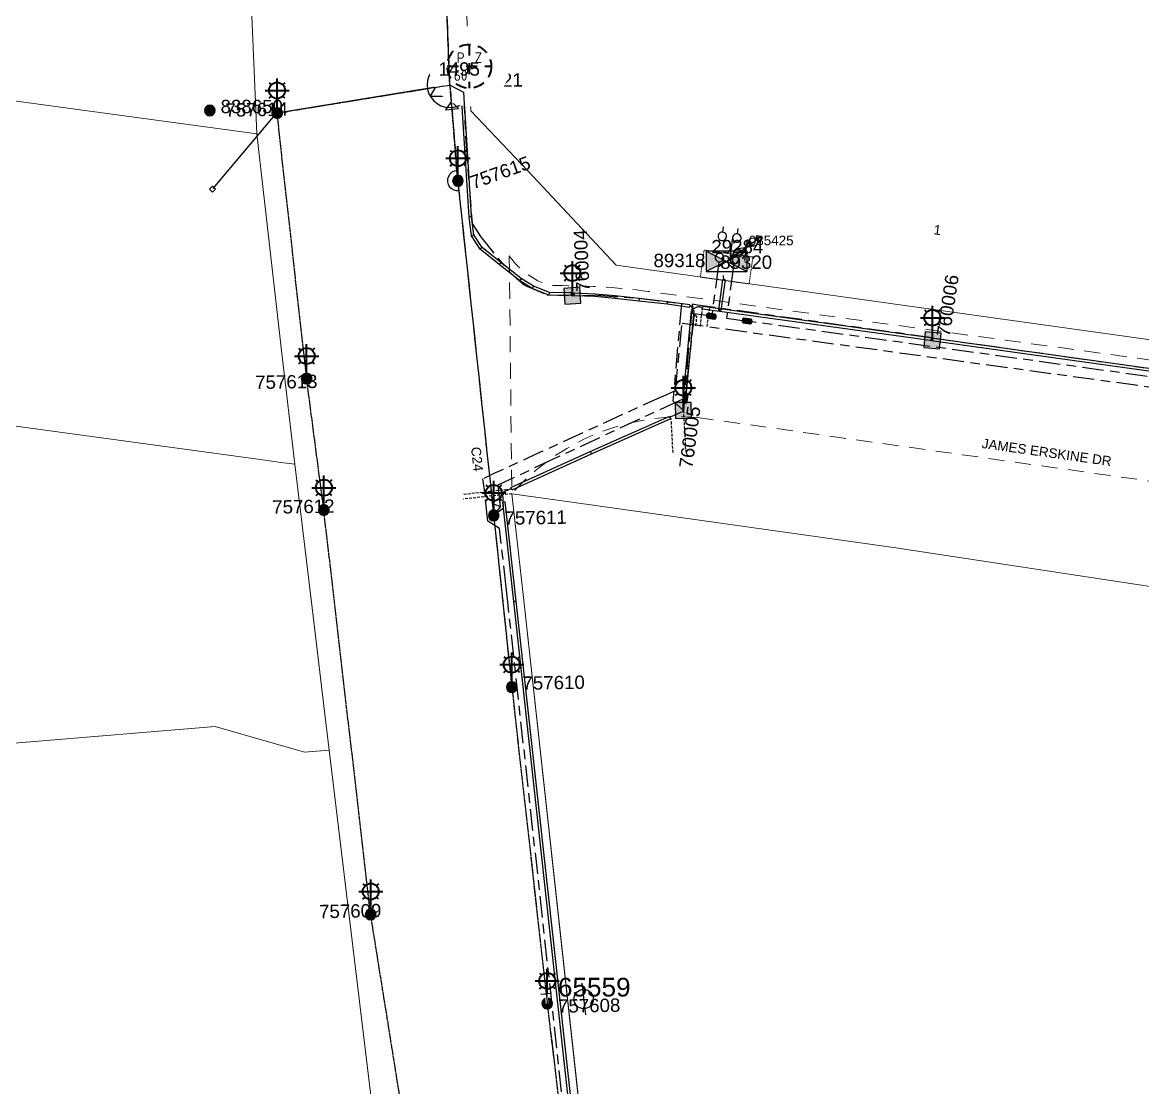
# Model space of a CAD drawing. Header units: metres. Extents: x 292510 to 295946, y 6251475 to 6256272.
# Drawn here: x 294106.5 to 294316, y 6255371.5 to 6255570.8 of the extents above; entities that cross this region are included whole.
import ezdxf
from ezdxf.enums import TextEntityAlignment as Align

# ---------------------------------------------------------------- set-up
doc = ezdxf.new("R2010")
doc.units = ezdxf.units.M
for name, pattern in [('Cable Exist OH', [1, 1, 0]), ('Cable Exist UG', [8.2, 4, -1.2, 1.8, -1.2]), ('Dash', [5, 3, -2]), ('DASHED', [0.75, 0.5, -0.25]), ('HIDDEN', [0.375, 0.25, -0.125]), ('HIDDEN2', [0.1875, 0.125, -0.0625])]:
    doc.linetypes.add(name, pattern=pattern)
doc.layers.get('0').update_dxf_attribs({"color": 6})
for name, color, linetype, lineweight in [('Cadastre Developer_SP_EXT', 9, 'Continuous', 5), ('Cadastre Land Parcels_SP_EXT', 7, 'Continuous', 5), ('Cadastre Other Property_SP_EXT', 9, 'HIDDEN', 5), ('Cadastre Roads_SP_EXT', 7, 'Continuous', 5)]:
    doc.layers.add(name, color=color, linetype=linetype, lineweight=lineweight)
for name, color, linetype in [('Duct_SP_EXT', 7, 'Continuous'), ('Equip_HV_EXT', 7, 'Continuous'), ('Equip_LV_EXT', 7, 'Continuous'), ('Equip_SL_EXT', 7, 'Continuous'), ('Equip_SP_HV_EXT', 7, 'Continuous'), ('Equip_SP_SL_EXT', 7, 'Continuous'), ('Mains_HV_EXT', 7, 'Continuous'), ('Mains_LV_EXT', 7, 'Continuous'), ('Mains_SL_EXT', 7, 'Continuous'), ('Services_SP_EXT', 7, 'Continuous'), ('Sub_SP_EXT', 7, 'Continuous'), ('Sub_SP_TR_HV_LV_EXT', 7, 'Continuous'), ('SupportsOH_SP_TR_HV_LV_SL_EXT', 7, 'Continuous'), ('SupportsUG_SP_LV_SL_EXT', 7, 'Continuous'), ('Trench_SP_EXT', 7, 'Continuous')]:
    doc.layers.add(name, color=color, linetype=linetype)
doc.layers.add('UNKNOWN_FEATURES', color=1, linetype='DASHED', plot=False)
doc.styles.add('COLUMN_LABEL', font='arial.ttf')
doc.styles.add('HVSW_LABEL', font='arial.ttf')
doc.styles.add('iecARIAL', font='arial.ttf', dxfattribs={"height": 2})
doc.styles.add('IESYMBOL1', font='isocp.shx')
doc.styles.add('POLE_LABEL', font='arial.ttf')
doc.styles.add('SLCP_LABEL', font='arial.ttf', dxfattribs={"height": 3.5})
doc.styles.get("Standard").update_dxf_attribs({"font": 'arial.ttf'})
doc.styles.add('SWITCH_LABEL', font='arial.ttf', dxfattribs={"height": 2.5})

# ---------------------------------------------------------------- blocks, each defined once
blk = doc.blocks.new('SUB_POLE_EXT')
blk.add_wipeout([(0, 4.22), (0.42, 4.2), (0.83, 4.14), (1.21, 4.05), (1.62, 3.9), (1.99, 3.72), (2.35, 3.51), (2.68, 3.26), (2.99, 2.99), (3.28, 2.66), (3.52, 2.34), (3.76, 1.92), (3.9, 1.62), (4.04, 1.23), (4.18, 0.63), (4.22, 0), (4.18, -0.61), (4.06, -1.15), (3.9, -1.62), (3.58, -2.24), (3.22, -2.73), (2.97, -3.01), (2.68, -3.26), (2.36, -3.5), (2, -3.72), (1.64, -3.89), (1.25, -4.03), (0.82, -4.14), (0.42, -4.2), (0, -4.22), (-0.41, -4.2), (-0.8, -4.15), (-1.21, -4.05), (-1.62, -3.9), (-1.99, -3.73), (-2.35, -3.51), (-2.68, -3.26), (-2.96, -3.02), (-3.23, -2.72), (-3.51, -2.35), (-3.71, -2.01), (-3.91, -1.6), (-4.05, -1.21), (-4.16, -0.76), (-4.22, -0.14), (-4.21, 0.39), (-4.14, 0.83), (-4.03, 1.27), (-3.9, 1.63), (-3.71, 2.02), (-3.5, 2.37), (-3.28, 2.67), (-2.99, 2.99), (-2.68, 3.27), (-2.33, 3.52), (-1.98, 3.73), (-1.63, 3.9), (-1.2, 4.05), (-0.78, 4.15), (-0.4, 4.21)])
blk.add_line((2.16, 0.48), (2.16, 0.48, 0))
blk.add_lwpolyline([(-4.22, 0, 1), (4.22, 0, 1)], format="xyb", close=True)
blk.add_lwpolyline([(2.14, 0.52), (0, 4.22), (-3.66, -2.11), (3.66, -2.11)], close=True)
for tag, height, flags, p in [('ASSET_NUM', 2.5, 8, (2, 2)), ('STREET_CODE', 0.2, 9, (1.5, 0)), ('CONSTRUCTED_VOLTAGE', 0.2, 9, (1.5, -0.2)), ('OPERATING_VOLTAGE', 0.2, 9, (1.5, -0.6)), ('OPERATED_BY', 0.2, 9, (1.5, -0.8)), ('ORIENTATION', 0.2, 9, (1.5, -1.2)), ('OWNED_BY', 0.2, 9, (1.5, -1.4)), ('SECONDARY_VOLTAGE', 0.2, 9, (1.5, -1.6)), ('STATE', 0.2, 9, (1.5, -1.8)), ('SUBSTATION_TYPE', 0.2, 9, (1.5, -2)), ('NO_PHASES', 0.2, 9, (1.5, -0.4)), ('MAINTAINED_BY', 0.2, 9, (1.5, -1)), ('STREETNAME', 0.2, 9, (1.5, -2.8)), ('SUBURB', 0.2, 9, (1.5, -3)), ('Z', 0.2, 1, (1.5, -3.4)), ('USAGE', 0.2, 9, (1.5, -2.2)), ('LEGEND', 0.2, 9, (1.5, -2.4)), ('LOCATION', 0.2, 9, (1.5, -2.6)), ('NOTES', 0.2, 9, (1.5, -3.2))]:
    blk.add_attdef(tag, text='', height=height, dxfattribs=dict(flags=flags)).set_placement(p, align=Align.MIDDLE_LEFT)
blk = doc.blocks.new('SUB_PADMOUNT_EXT')
for points in [[(0, 0), (-3.84, 1.92), (-3.84, -1.92)], [(0, 0), (3.84, 1.92), (3.84, -1.92)]]:
    blk.add_hatch(color=256).paths.add_polyline_path(points)
for p, q in [((3.84, 1.92), (-3.84, -1.92)), ((-3.84, 1.92), (3.84, -1.92))]:
    blk.add_line(p, q)
blk.add_lwpolyline([(-3.84, -1.92), (3.84, -1.92), (3.84, 1.92), (-3.84, 1.92)], close=True)
for tag, height, flags, p in [('ASSET_NUM', 2.5, 8, (2, 2)), ('STREET_CODE', 0.2, 9, (1.5, 0)), ('CONSTRUCTED_VOLTAGE', 0.2, 9, (1.5, -0.2)), ('OPERATING_VOLTAGE', 0.2, 9, (1.5, -0.6)), ('ORIENTATION', 0.2, 9, (1.5, -0.8)), ('OWNED_BY', 0.2, 9, (1.5, -1)), ('OPERATED_BY', 0.2, 9, (1.5, -1.2)), ('SECONDARY_VOLTAGE', 0.2, 9, (1.5, -1.6)), ('STATE', 0.2, 9, (1.5, -1.8)), ('NO_PHASES', 0.2, 9, (1.5, -0.4)), ('MAINTAINED_BY', 0.2, 9, (1.5, -1.4)), ('PARENT', 0.2, 9, (1.5, -2)), ('SUBSTATION_TYPE', 0.2, 9, (1.5, -2.2)), ('STREETNAME', 0.2, 9, (1.5, -3)), ('SUBURB', 0.2, 9, (1.5, -3.2)), ('Z', 0.2, 1, (1.5, -3.6)), ('USAGE', 0.2, 9, (1.5, -2.4)), ('LEGEND', 0.2, 9, (1.5, -2.6)), ('LOCATION', 0.2, 9, (1.5, -2.8)), ('NOTES', 0.2, 9, (1.5, -3.4))]:
    blk.add_attdef(tag, text='', height=height, dxfattribs=dict(flags=flags)).set_placement(p, align=Align.MIDDLE_LEFT)
blk = doc.blocks.new('COLUMN_EXT')
blk.add_hatch(color=256).paths.add_polyline_path([(-1.49, 1.48), (-1.49, -1.49), (1.48, -1.49), (1.48, 1.48)])
blk.add_lwpolyline([(-1.49, -1.49), (1.48, -1.49), (1.48, 1.48), (-1.49, 1.48)], close=True)
for tag, height, style, flags, p in [('ASSET_NUM', 2.5, 'COLUMN_LABEL', 8, (2, 2)), ('STRUCTURE_PLANT_NUMBER', 0.2, 'POLE_LABEL', 9, (1.81, 0.03)), ('STREET_CODE', 0.2, 'COLUMN_LABEL', 9, (1.81, -0.2))]:
    blk.add_attdef(tag, text='', height=height, dxfattribs=dict(style=style, flags=flags)).set_placement(p, align=Align.MIDDLE_LEFT)
at = {"flags": 9}
for tag, p in [('COLUMN_TYPE', (1.81, -0.4)), ('OWNED_BY', (1.81, -0.6)), ('STATE', (1.81, -0.8)), ('USAGE', (1.81, -1)), ('STREETNAME', (1.81, -1.6)), ('SUBURB', (1.81, -1.8)), ('LEGEND', (1.81, -1.2)), ('LOCATION', (1.81, -1.4)), ('NOTES', (1.81, -2))]:
    blk.add_attdef(tag, text='', height=0.2, dxfattribs=at).set_placement(p, align=Align.MIDDLE_LEFT)
at = {"flags": 1}
blk.add_attdef('Z', (1.81, -2.35), '', height=0.2, dxfattribs=at)
blk = doc.blocks.new('LV_OH_LINKS_DISTFUSE_EXT')
for p, q in [((0, 0), (0.96, 0)), ((3.84, 0), (4.8, 0))]:
    blk.add_line(p, q)
blk.add_lwpolyline([(3.84, -1.2), (3.84, 1.2), (0.96, -1.2), (0.96, 1.2)], close=True)
at = {"flags": 9}
for tag, p in [('ACTUAL_STATUS', (0, 0)), ('CONSTRUCTED_VOLTAGE', (0, -0.2)), ('OPERATING_VOLTAGE', (0, -0.6)), ('ORIENTATION', (0, -0.8)), ('OWNED_BY', (0, -1)), ('STATE', (0, -1.2)), ('SWITCH_TYPE', (0, -1.4)), ('NO_PHASES', (0, -0.4)), ('USAGE', (0, -1.6)), ('NOTES', (0, -1.8))]:
    blk.add_attdef(tag, text='', height=0.2, dxfattribs=at).set_placement(p, align=Align.MIDDLE_LEFT)
at = {"flags": 1}
blk.add_attdef('Z', (0, 0), '', height=0.2, dxfattribs=at)
blk = doc.blocks.new('SL_LANTERN_EXT')
at = {"lineweight": 40}
for p, q in [((0, 1.97), (0, 6.47)), ((-2.25, 4.22), (2.25, 4.22)), ((-1.46, 5.68), (-1.06, 5.28)), ((1.46, 5.68), (1.06, 5.28)), ((-1.46, 2.76), (-1.06, 3.16)), ((0, 0), (0, 2.72)), ((1.46, 2.76), (1.06, 3.16))]:
    blk.add_line(p, q, dxfattribs=at)
blk.add_circle((0, 4.22), 1.5, dxfattribs=at)
at = {"style": 'iecARIAL', "flags": 9}
blk.add_attdef('ASSET_NUM', (1.5, 1.5), '', height=2.5, dxfattribs=at)
for tag, p, height, flags in [('OPERATING_VOLTAGE', (0.98, -1.65), 0.2, 9), ('ORIENTATION', (0.98, -1.85), 0.2, 9), ('OWNED_BY', (0.98, -2.05), 0.2, 9), ('STATE', (0.98, -2.25), 0.2, 9), ('CONSTRUCTED_VOLTAGE', (0.98, -0.65), 0.2, 9), ('CONTROL_TYPE', (0.98, -0.85), 0.2, 9), ('LANTERN_PURPOSE', (0.98, -1.05), 0.2, 9), ('LANTERN_TYPE', (0.98, -1.25), 0.2, 9), ('NO_PHASES', (0.98, -1.45), 0.2, 9), ('LNUMBER', (2.18, -3.25), 2.5, 8), ('USAGE', (0.98, -2.45), 0.2, 9), ('CEXIST', (0.98, -2.65), 0.2, 9), ('CNEW', (0.98, -2.85), 0.2, 9), ('CNUMBER', (0.98, -3.05), 0.2, 9), ('CREMOVE', (0.98, -3.25), 0.2, 9), ('CREPLACE', (0.98, -3.45), 0.2, 9), ('LKINGHEIGHT', (0.98, -3.65), 0.2, 9), ('LBRACKET', (0.98, -3.85), 0.2, 9), ('LBRACKETVOCAB', (0.98, -4.05), 0.2, 9), ('LCATEGORY', (0.98, -4.25), 0.2, 9), ('LCHARGE1', (0.98, -4.45), 0.2, 9), ('LCHARGE1PERCENT', (0.98, -4.65), 0.2, 9), ('LCHARGE2', (0.98, -4.85), 0.2, 9), ('LCHARGE2PERCENT', (0.98, -5.05), 0.2, 9), ('LCHARGE3', (0.98, -5.25), 0.2, 9), ('LCHARGE3PERCENT', (0.98, -5.45), 0.2, 9), ('LEXIST', (0.98, -5.65), 0.2, 9), ('LLAMP', (0.98, -5.85), 0.2, 9), ('LLAMPVOCAB', (0.98, -6.05), 0.2, 9), ('LMAST', (0.98, -6.25), 0.2, 9), ('LMASTVOCAB', (0.98, -6.45), 0.2, 9), ('LNEW', (0.98, -6.65), 0.2, 9), ('LANTNUMBER', (0.98, -6.85), 0.2, 9), ('LOUTREACH', (0.98, -7.25), 0.2, 9), ('LOUTREACHVOCAB', (0.98, -7.45), 0.2, 9), ('LRATECODE', (0.98, -7.65), 0.2, 9), ('LREMOVE', (0.98, -7.85), 0.2, 9), ('LREPLACE', (0.98, -8.05), 0.2, 9), ('LTYPE', (0.98, -8.25), 0.2, 9), ('LTYPEVOCAB', (0.98, -8.45), 0.2, 9), ('STREETNAME', (0.98, -9.25), 0.2, 9), ('SUBURB', (0.98, -9.45), 0.2, 1), ('LEGEND', (0.98, -8.65), 0.2, 9), ('LOCATION', (0.98, -8.85), 0.2, 9), ('NOTES', (0.98, -9.05), 0.2, 9)]:
    blk.add_attdef(tag, p, '', height=height, dxfattribs=dict(flags=flags))
blk = doc.blocks.new('CCP_EXT')
at = {"flags": 9}
for tag, p in [('STATE', (0, -1.8)), ('NOTES', (0, -2))]:
    blk.add_attdef(tag, text='', height=0.2, dxfattribs=at).set_placement(p, align=Align.MIDDLE_LEFT)
blk.add_wipeout([(0, 0.57), (0.57, 0), (0, -0.57), (-0.57, 0)])
blk.add_lwpolyline([(-0.57, 0), (0, 0.57), (0.57, 0), (0, -0.57), (-0.57, 0)])
at = {"flags": 1}
blk.add_attdef('Z', (0, 0), '', height=0.2, dxfattribs=at)
at = {"flags": 9}
for tag, p in [('CCP_TYPE', (0, 0)), ('CONSTRUCTED_VOLTAGE', (0, -0.2)), ('OPERATING_VOLTAGE', (0, -0.6)), ('ORIENTATION', (0, -0.8)), ('OWNED_BY', (0, -1)), ('NO_PHASES', (0, -0.4)), ('USAGE', (0, -1.2)), ('LEGEND', (0, -1.4)), ('LIFE_SUPPORT', (0, -1.6))]:
    blk.add_attdef(tag, text='', height=0.2, dxfattribs=at).set_placement(p, align=Align.MIDDLE_LEFT)
blk = doc.blocks.new('POLE_EXT')
blk.add_hatch(color=256).paths.add_polyline_path([(-1, 0, 1), (1, 0, 1)])
blk.add_lwpolyline([(-1, 0, 1), (1, 0, 1)], format="xyb", close=True)
for tag, height, flags, p in [('pNumber', 2.5, 8, (-17.84, 2.07)), ('OWNED_BY', 0.2, 9, (1.35, -0.4)), ('SPECIAL_USE', 0.2, 9, (1.35, -0.8)), ('STATE', 0.2, 9, (1.35, -1)), ('cLV', 0.2, 9, (1.35, -1.4)), ('hDepth', 0.2, 9, (1.35, -1.6)), ('hDia', 0.2, 9, (1.35, -1.8)), ('cHV', 0.2, 9, (1.35, -2)), ('PARENT', 0.2, 9, (1.35, -0.6)), ('USAGE', 0.2, 9, (1.35, -1.2)), ('cLinedev', 0.2, 9, (1.35, -3.4)), ('pExisting', 0.2, 9, (1.35, -3.8)), ('LBRACKET', 0.2, 9, (1.35, -2.2)), ('LExisting', 0.2, 9, (1.35, -2.4)), ('LANTNUMBER', 0.2, 9, (1.35, -2.6)), ('LOther', 0.2, 9, (1.35, -2.8)), ('LRemove', 0.2, 9, (1.35, -3)), ('LEGEND', 0.2, 9, (1.35, -3.2)), ('LOCATION', 0.2, 9, (1.35, -3.6)), ('PFNUMBER', 0.2, 9, (1.35, -4)), ('NEWPFNUMBER', 0.2, 9, (1.35, -4.2)), ('pFooting', 0.2, 9, (1.35, -4.4)), ('pNew', 0.2, 9, (1.35, -4.6)), ('pRelocate', 0.2, 9, (1.35, -5)), ('pRemove', 0.2, 9, (1.35, -5.2)), ('pReplace', 0.2, 9, (1.35, -5.4)), ('pStay', 0.2, 9, (1.35, -5.6)), ('pType', 0.2, 9, (1.35, -5.8)), ('cspan', 0.2, 9, (1.35, -6)), ('STREETNAME', 0.2, 9, (1.35, -6.2)), ('SUBURB', 0.2, 9, (1.35, -6.4)), ('OPERATED_BY', 0.2, 9, (1.36, -7.01)), ('NOTES', 0.2, 9, (1.35, -6.6)), ('MAINTAINED_BY', 0.2, 9, (1.36, -6.81))]:
    blk.add_attdef(tag, text='', height=height, dxfattribs=dict(flags=flags)).set_placement(p, align=Align.MIDDLE_LEFT)
at = {"style": 'POLE_LABEL'}
for tag, height, flags, p in [('ASSET_NUM', 2.5, 8, (2, 2)), ('STRUCTURE_PLANT_NUMBER', 0.2, 9, (1.35, 0.03)), ('STREET_CODE', 0.2, 9, (1.35, -0.2))]:
    blk.add_attdef(tag, text='', height=height, dxfattribs=dict(at, flags=flags)).set_placement(p, align=Align.MIDDLE_LEFT)
at = {"flags": 1}
blk.add_attdef('Z', (1.35, -7.33), '', height=0.2, dxfattribs=at)
blk = doc.blocks.new('HV_STJ_EXT')
h = blk.add_hatch(color=256)
edge = h.paths.add_edge_path()
edge.add_ellipse((-0.59, 0.13), major_axis=(0.226, 0.226), ratio=1, start_angle=45, end_angle=135)
edge.add_line((-0.91, 0.13), (-0.91, -0.13))
edge.add_ellipse((-0.59, -0.13), major_axis=(0.226, 0.226), ratio=1, start_angle=135, end_angle=225)
edge.add_line((-0.59, -0.45), (0.59, -0.45))
edge.add_ellipse((0.59, -0.13), major_axis=(-0.226, 0.226), ratio=1, start_angle=135, end_angle=225)
edge.add_line((0.91, -0.13), (0.91, 0.13))
edge.add_ellipse((0.59, 0.13), major_axis=(-0.226, 0.226), ratio=1, start_angle=225, end_angle=315)
edge.add_line((0.59, 0.45), (-0.59, 0.45))
blk.add_lwpolyline([(-0.91, 0.13), (-0.91, -0.13, 0.414214), (-0.59, -0.45), (0.59, -0.45, 0.414214), (0.91, -0.13), (0.91, 0.13, 0.414214), (0.59, 0.45), (-0.59, 0.45, 0.414214)], format="xyb", close=True)
for tag, flags, p in [('ORIENTATION', 9, (1.5, 0)), ('Z', 1, (1.5, -0.8)), ('USAGE', 9, (1.5, -0.2)), ('LEGEND', 9, (1.5, -0.4)), ('NOTES', 9, (1.5, -0.6))]:
    blk.add_attdef(tag, text='', height=0.2, dxfattribs=dict(flags=flags)).set_placement(p, align=Align.MIDDLE_LEFT)
blk = doc.blocks.new('LV_UG_DFUSE_CLOSED_EXT')
for points in [[(1, 0), (0, 0)], [(5.04, 0.73), (2.16, -0.72)], [(5.05, -0.71), (2.16, 0.72)], [(6.2, 0.01), (7.2, 0.01)]]:
    blk.add_lwpolyline(points)
for centre in [(1.8, 0), (5.4, 0.01)]:
    blk.add_circle(centre, 0.8)
at = {"flags": 9}
for tag, p in [('ACTUAL_STATUS', (0, 0)), ('CONSTRUCTED_VOLTAGE', (0, -0.2)), ('OPERATING_VOLTAGE', (0, -0.6)), ('ORIENTATION', (0, -0.8)), ('STATE', (0, -1)), ('SWITCH_TYPE', (0, -1.2)), ('NO_PHASES', (0, -0.4)), ('USAGE', (0, -1.4)), ('NOTES', (0, -1.6))]:
    blk.add_attdef(tag, text='', height=0.2, dxfattribs=at).set_placement(p, align=Align.MIDDLE_LEFT)
at = {"flags": 1}
blk.add_attdef('Z', (0, 0), '', height=0.2, dxfattribs=at)
blk = doc.blocks.new('HV_ABS_CLOSED_EXT')
blk.add_line((-3, 6.87), (3, 6.87))
blk.add_circle((0, 6.87), 1.8)
at = {"style": 'HVSW_LABEL'}
for tag, height, flags, p in [('ASSET_NUM', 3.5, 8, (2, 2)), ('STREET_CODE', 0.2, 9, (0, -0.2))]:
    blk.add_attdef(tag, text='', height=height, dxfattribs=dict(at, flags=flags)).set_placement(p, align=Align.MIDDLE_LEFT)
at = {"flags": 1}
blk.add_attdef('Z', (0, 0), '', height=0.2, dxfattribs=at)
at = {"flags": 9}
for tag, p in [('ACTUAL_STATUS', (0, -0.4)), ('CONSTRUCTED_VOLTAGE', (0, -0.6)), ('OPERATING_VOLTAGE', (0, -1)), ('ORIENTATION', (0, -1.2)), ('OWNED_BY', (0, -1.4)), ('STATE', (0, -1.6)), ('SWITCH_TYPE', (0, -1.8)), ('NO_PHASES', (0, -0.8)), ('USAGE', (0, -2)), ('STREETNAME', (0, -2.6)), ('SUBURB', (0, -2.8)), ('LEGEND', (0, -2.2)), ('LOCATION', (0, -2.4)), ('NOTES', (0, -3))]:
    blk.add_attdef(tag, text='', height=0.2, dxfattribs=at).set_placement(p, align=Align.MIDDLE_LEFT)
blk = doc.blocks.new('SWG_HOLEC_SU_EXT')
blk.add_line((1.8, -2), (5.8, -2))
for points in [[(1, 0), (0, 0)], [(6.6, 0), (7.6, 0)]]:
    blk.add_lwpolyline(points)
for points in [[(1.8, -0.8, 1), (1.8, 0.8, 1)], [(5.8, -0.8, 1), (5.8, 0.8, 1)]]:
    blk.add_lwpolyline(points, format="xyb", close=True)
at = {"style": 'SWITCH_LABEL', "flags": 8}
blk.add_attdef('ASSET_NUM', text='', height=2.5, rotation=179.9544, dxfattribs=at).set_placement((-2.4, 0), align=Align.MIDDLE_LEFT)
at = {"flags": 1}
blk.add_attdef('Z', (0, 0), '', height=0.2, dxfattribs=at)
at = {"flags": 9}
for tag, p in [('ACTUAL_STATUS', (0, -0.4)), ('CONSTRUCTED_VOLTAGE', (0, -0.6)), ('OPERATING_VOLTAGE', (0, -1)), ('ORIENTATION', (0, -1.2)), ('OWNED_BY', (0, -1.4)), ('STATE', (0, -1.8)), ('SWITCH_TYPE', (0, -2)), ('NO_PHASES', (0, -0.8)), ('PARENT', (0, -1.6)), ('STREETNAME', (0, -2.6)), ('SUBURB', (0, -2.8)), ('USAGE', (0, -2.2)), ('LOCATION', (0, -2.4)), ('NOTES', (0, -3))]:
    blk.add_attdef(tag, text='', height=0.2, dxfattribs=at).set_placement(p, align=Align.MIDDLE_LEFT)
at = {"style": 'SWITCH_LABEL', "flags": 9}
blk.add_attdef('STREET_CODE', text='', height=0.2, dxfattribs=at).set_placement((0, -0.2), align=Align.MIDDLE_LEFT)
blk = doc.blocks.new('End Shackle_EXT')
at = {"flags": 9}
blk.add_attdef('NOTES', text='', height=0.2, dxfattribs=at).set_placement((0, -1.6), align=Align.MIDDLE_LEFT)
blk.add_wipeout([(0, 0.25), (1.81, 0.25), (1.82, -0.25), (0, -0.25)])
blk.add_line((1.81, -1), (1.81, 1))
at = {"flags": 1}
blk.add_attdef('Z', (0, 0), '', height=0.2, dxfattribs=at)
at = {"flags": 9}
for tag, p in [('CONNECTOR_TYPE', (0, 0)), ('CONSTRUCTED_VOLTAGE', (0, -0.2)), ('OPERATING_VOLTAGE', (0, -0.6)), ('ORIENTATION', (0, -0.8)), ('OWNED_BY', (0, -1)), ('STATE', (0, -1.2)), ('NO_PHASES', (0, -0.4)), ('USAGE', (0, -1.4))]:
    blk.add_attdef(tag, text='', height=0.2, dxfattribs=at).set_placement(p, align=Align.MIDDLE_LEFT)
blk = doc.blocks.new('SLCP_ZELL_EXT')
blk.add_wipeout([(-0.24, 7.5), (-0.71, 7.47), (-1.17, 7.41), (-1.64, 7.32), (-2.09, 7.21), (-2.54, 7.06), (-2.98, 6.89), (-3.41, 6.69), (-3.82, 6.46), (-4.22, 6.21), (-4.6, 5.93), (-4.96, 5.63), (-5.31, 5.31), (-5.63, 4.96), (-5.93, 4.6), (-6.21, 4.22), (-6.46, 3.82), (-6.69, 3.41), (-6.89, 2.98), (-7.06, 2.54), (-7.21, 2.09), (-7.32, 1.64), (-7.41, 1.17), (-7.47, 0.71), (-7.5, 0.24), (-7.5, -0.24), (-7.47, -0.71), (-7.41, -1.17), (-7.32, -1.64), (-7.21, -2.09), (-7.06, -2.54), (-6.89, -2.98), (-6.69, -3.41), (-6.46, -3.82), (-6.21, -4.22), (-5.93, -4.6), (-5.63, -4.96), (-5.31, -5.31), (-4.96, -5.63), (-4.6, -5.93), (-4.22, -6.21), (-3.82, -6.46), (-3.41, -6.69), (-2.98, -6.89), (-2.54, -7.06), (-2.09, -7.21), (-1.64, -7.32), (-1.17, -7.41), (-0.71, -7.47), (-0.24, -7.5), (0.24, -7.5), (0.71, -7.47), (1.17, -7.41), (1.64, -7.32), (2.09, -7.21), (2.54, -7.06), (2.98, -6.89), (3.41, -6.69), (3.82, -6.46), (4.22, -6.21), (4.6, -5.93), (4.96, -5.63), (5.31, -5.31), (5.63, -4.96), (5.93, -4.6), (6.21, -4.22), (6.46, -3.82), (6.69, -3.41), (6.89, -2.98), (7.06, -2.54), (7.21, -2.09), (7.32, -1.64), (7.41, -1.17), (7.47, -0.71), (7.5, -0.24), (7.5, 0.24), (7.47, 0.71), (7.41, 1.17), (7.32, 1.64), (7.21, 2.09), (7.06, 2.54), (6.89, 2.98), (6.69, 3.41), (6.46, 3.82), (6.21, 4.22), (5.93, 4.6), (5.63, 4.96), (5.31, 5.31), (4.96, 5.63), (4.6, 5.93), (4.22, 6.21), (3.82, 6.46), (3.41, 6.69), (2.98, 6.89), (2.54, 7.06), (2.09, 7.21), (1.64, 7.32), (1.17, 7.41), (0.71, 7.47), (0.24, 7.5)])
at = {"linetype": 'Dash', "lineweight": 40, "ltscale": 0.7}
for p, q in [((0, 4.11), (0, -4.11)), ((-4.11, 0), (4.11, 0))]:
    blk.add_line(p, q, dxfattribs=at)
blk.add_circle((0, 0), 4.11, dxfattribs=at)
at = {"lineweight": 40, "style": 'IESYMBOL1'}
for s, p in [('P', (-1.6, 0)), ('Z', (1.7, 0)), ('60', (-1.61, -3.31))]:
    blk.add_text(s, height=2, dxfattribs=at).set_placement(p, align=Align.BOTTOM_CENTER)
at = {"style": 'SLCP_LABEL'}
for tag, height, flags, p in [('ASSET_NUM', 2.5, 8, (2, 2)), ('STREET_CODE', 0.2, 9, (0, -0.2))]:
    blk.add_attdef(tag, text='', height=height, dxfattribs=dict(at, flags=flags)).set_placement(p, align=Align.MIDDLE_LEFT)
at = {"flags": 1}
blk.add_attdef('Z', (0, 0), '', height=0.2, dxfattribs=at)
at = {"flags": 9}
for tag, p in [('CONSTRUCTED_VOLTAGE', (0, -0.4)), ('CONTROL_TYPE', (0, -0.6)), ('OPERATING_VOLTAGE', (0, -1)), ('ORIENTATION', (0, -1.2)), ('OWNED_BY', (0, -1.4)), ('STATE', (0, -2)), ('NO_PHASES', (0, -0.8)), ('USAGE', (0, -1.6)), ('LOCATION', (0, -1.8)), ('NOTES', (0, -2.2))]:
    blk.add_attdef(tag, text='', height=0.2, dxfattribs=at).set_placement(p, align=Align.MIDDLE_LEFT)

msp = doc.modelspace()

# ---------------------------------------------------------------- linework, layer by layer
at = {"layer": 'Cadastre Developer_SP_EXT', "linetype": 'Dash'}
msp.add_lwpolyline([(294337.79, 6255504.84), (294223.62, 6255520.43), (294223.62, 6255520.43, 0.0355), (294205.13, 6255521.51), (294205.13, 6255521.51, -0.158362), (294197.55, 6255527.08), (294197.55, 6255527.08), (294198.03, 6255482.59), (294198.03, 6255482.59, -0.232601), (294232.74, 6255496.86), (294232.74, 6255496.86), (294333.27, 6255482.71)], format="xyb", dxfattribs=at)
at = {"layer": 'Cadastre Land Parcels_SP_EXT', "linetype": 'Continuous'}
for p, q in [((294142.56, 6255439.06), (293742.97, 6255405.92)), ((294159.24, 6255434.26), (294142.56, 6255439.06)), ((294163.89, 6255434.64), (294159.24, 6255434.26)), ((294177.58, 6255321.01), (294163.89, 6255434.64))]:
    msp.add_line(p, q, dxfattribs=at)
for points in [[(294139.56, 6255805.06), (294137.35, 6255844.32), (294003.55, 6255836.77), (294005.73, 6255661.39), (294055.56, 6255654.53), (294059.87, 6255562.22), (294150.33, 6255549.91), (294146.47, 6255641.24), (294145.09, 6255674.01), (294140.47, 6255783.4), (294139.56, 6255805.06)], [(294010.64, 6255528.18), (294012.37, 6255507.93), (294051.7, 6255502.51), (294151.44, 6255488.93), (294154.83, 6255488.47), (294157.44, 6255488.12), (294155.03, 6255508.85), (294151.77, 6255537.34), (294150.33, 6255549.91), (294059.87, 6255562.22), (294010.32, 6255569.04), (294010.04, 6255569.08), (294010.64, 6255528.18)]]:
    msp.add_lwpolyline(points, close=True, dxfattribs=at)
for points in [[(293650.26, 6255376.18), (293742.97, 6255405.92), (294142.56, 6255439.06), (294159.24, 6255434.26), (294163.89, 6255434.64), (294163.08, 6255441.39), (294163.08, 6255441.39), (294160.68, 6255461.27), (294157.44, 6255488.12), (294154.83, 6255488.47), (294151.44, 6255488.93), (294051.7, 6255502.51), (294012.37, 6255507.93), (294010.64, 6255528.17), (294010.04, 6255569.08), (293961.46, 6255575.77), (293871.65, 6255587.3), (293796.53, 6255598.77), (293639.35, 6255625.77)], [(294343.63, 6255461.24), (294269.82, 6255472.51), (294209.27, 6255481.01), (294198.03, 6255482.59), (294200.26, 6255462.64), (294215.24, 6255326.39)]]:
    msp.add_lwpolyline(points, dxfattribs=at)
at = {"layer": 'Cadastre Other Property_SP_EXT', "linetype": 'HIDDEN2'}
msp.add_lwpolyline([(294242.4, 6255521.83), (294243.11, 6255526.88), (294234, 6255528.16), (294233.29, 6255523.11), (294242.4, 6255521.83)], close=True, dxfattribs=at)
at = {"layer": 'Cadastre Roads_SP_EXT', "linetype": 'Continuous'}
for p, q in [((294155.03, 6255508.85), (294157.44, 6255488.12)), ((294157.44, 6255488.12), (294160.68, 6255461.27)), ((294200.26, 6255462.64), (294198.03, 6255482.59)), ((294215.24, 6255326.39), (294200.26, 6255462.64)), ((294160.68, 6255461.27), (294163.08, 6255441.39))]:
    msp.add_line(p, q, dxfattribs=at)
at = {"layer": 'Cadastre Roads_SP_EXT', "color": 250, "linetype": 'Continuous'}
msp.add_line((294163.08, 6255441.39), (294177.58, 6255321.01), dxfattribs=at)
at = {"layer": 'Duct_SP_EXT'}
for p, q in [((294190.03, 6255534.4), (294190.27, 6255534.43)), ((294190.03, 6255534.4), (294190.27, 6255534.43)), ((294190.48, 6255530.84), (294190.03, 6255534.4)), ((294190.03, 6255534.4), (294190.03, 6255534.4)), ((294190.51, 6255534.46), (294190.27, 6255534.43)), ((294190.51, 6255534.45), (294190.27, 6255534.43)), ((294190.94, 6255531.01), (294190.51, 6255534.46)), ((294190.51, 6255534.46), (294190.51, 6255534.45)), ((294190.48, 6255530.84), (294190.71, 6255530.92)), ((294192.13, 6255528.33), (294190.48, 6255530.84)), ((294190.94, 6255531.01), (294190.71, 6255530.92)), ((294192.49, 6255528.66), (294190.94, 6255531.01)), ((294192.13, 6255528.33), (294192.31, 6255528.5)), ((294195.69, 6255525.49), (294192.13, 6255528.33)), ((294192.49, 6255528.66), (294192.31, 6255528.5)), ((294195.99, 6255525.86), (294192.49, 6255528.66)), ((294195.69, 6255525.49), (294195.84, 6255525.67)), ((294195.69, 6255525.49), (294195.84, 6255525.67)), ((294199.49, 6255522.45), (294195.69, 6255525.49)), ((294195.99, 6255525.86), (294195.84, 6255525.67)), ((294195.99, 6255525.86), (294195.84, 6255525.67)), ((294199.77, 6255522.84), (294195.99, 6255525.86)), ((294199.49, 6255522.45), (294199.63, 6255522.65)), ((294201.85, 6255521.01), (294199.49, 6255522.45)), ((294199.77, 6255522.84), (294199.63, 6255522.65)), ((294202.07, 6255521.44), (294199.77, 6255522.84)), ((294201.85, 6255521.01), (294201.96, 6255521.23)), ((294204.95, 6255519.75), (294201.85, 6255521.01)), ((294202.07, 6255521.44), (294201.96, 6255521.23)), ((294205.05, 6255520.23), (294202.07, 6255521.44)), ((294237.44, 6255522.69), (294236.66, 6255516.95)), ((294237.92, 6255522.63), (294237.14, 6255516.88)), ((294237.44, 6255522.69), (294237.68, 6255522.66)), ((294237.92, 6255522.63), (294237.68, 6255522.66)), ((294204.95, 6255519.75), (294205, 6255519.99)), ((294209.1, 6255519.68), (294204.95, 6255519.75)), ((294205.05, 6255520.23), (294205, 6255519.99)), ((294209.11, 6255520.16), (294205.05, 6255520.23)), ((294209.11, 6255520.16), (294209.1, 6255519.92)), ((294209.1, 6255519.68), (294209.1, 6255519.92)), ((294209.71, 6255520.1), (294209.26, 6255520.06)), ((294209.26, 6255520.06), (294209.28, 6255519.82)), ((294209.3, 6255519.58), (294209.28, 6255519.82)), ((294209.72, 6255519.62), (294209.3, 6255519.58)), ((294213.59, 6255519.94), (294209.71, 6255520.1)), ((294209.71, 6255520.1), (294209.71, 6255519.86)), ((294209.72, 6255519.62), (294209.71, 6255519.86)), ((294213.56, 6255519.46), (294209.72, 6255519.62)), ((294213.56, 6255519.46), (294213.57, 6255519.7)), ((294217.29, 6255519.13), (294213.56, 6255519.46)), ((294213.59, 6255519.94), (294213.57, 6255519.7)), ((294217.34, 6255519.6), (294213.59, 6255519.94)), ((294217.29, 6255519.13), (294217.31, 6255519.36)), ((294221.81, 6255518.62), (294217.29, 6255519.13)), ((294217.34, 6255519.6), (294217.31, 6255519.36)), ((294221.86, 6255519.1), (294217.34, 6255519.6)), ((294221.81, 6255518.62), (294221.84, 6255518.86)), ((294221.86, 6255519.1), (294221.84, 6255518.86)), ((294227.16, 6255518.51), (294221.86, 6255519.1)), ((294227.1, 6255518.04), (294221.81, 6255518.62)), ((294227.1, 6255518.04), (294227.13, 6255518.28)), ((294231.26, 6255517.44), (294227.1, 6255518.04)), ((294227.16, 6255518.51), (294227.13, 6255518.28)), ((294231.32, 6255517.92), (294227.16, 6255518.51)), ((294230.02, 6255499.57), (294231.63, 6255516.83)), ((294230.5, 6255499.52), (294232.11, 6255516.78)), ((294231.26, 6255517.44), (294231.29, 6255517.68)), ((294231.32, 6255517.92), (294231.29, 6255517.68)), ((294231.63, 6255516.83), (294231.87, 6255516.8)), ((294232.11, 6255516.78), (294231.87, 6255516.8)), ((294233.67, 6255517.11), (294233.7, 6255517.35)), ((294236.88, 6255516.67), (294233.67, 6255517.11)), ((294233.73, 6255517.59), (294233.7, 6255517.35)), ((294236.94, 6255517.15), (294233.73, 6255517.59)), ((294236.66, 6255516.95), (294236.9, 6255516.91)), ((294236.88, 6255516.67), (294236.91, 6255516.91)), ((294236.88, 6255516.67), (294236.91, 6255516.91)), ((294276.71, 6255511.22), (294236.88, 6255516.67)), ((294237.14, 6255516.88), (294236.9, 6255516.91)), ((294236.94, 6255517.15), (294236.91, 6255516.91)), ((294236.94, 6255517.15), (294236.91, 6255516.91)), ((294276.78, 6255511.7), (294236.94, 6255517.15)), ((294276.45, 6255511.26), (294276.48, 6255511.5)), ((294276.45, 6255511.26), (294333.23, 6255503.35)), ((294276.52, 6255511.73), (294276.48, 6255511.5)), ((294276.52, 6255511.73), (294333.3, 6255503.83)), ((294276.71, 6255511.22), (294276.74, 6255511.46)), ((294276.78, 6255511.7), (294276.74, 6255511.46)), ((294230.02, 6255499.57), (294230.26, 6255499.55)), ((294230.5, 6255499.52), (294230.26, 6255499.55)), ((294212.7, 6255490.5), (294227.56, 6255497.13)), ((294212.9, 6255490.06), (294227.76, 6255496.7)), ((294227.56, 6255497.13), (294227.66, 6255496.91)), ((294227.76, 6255496.7), (294227.66, 6255496.91)), ((294197.87, 6255483.79), (294212.7, 6255490.5)), ((294198.07, 6255483.35), (294212.9, 6255490.06)), ((294212.7, 6255490.5), (294212.8, 6255490.28)), ((294212.9, 6255490.06), (294212.8, 6255490.28)), ((294197.87, 6255483.79), (294197.97, 6255483.57)), ((294198.07, 6255483.35), (294197.97, 6255483.57)), ((294196.26, 6255481), (294196.49, 6255481.03)), ((294196.73, 6255481.06), (294196.49, 6255481.03)), ((294196.73, 6255481.06), (294198.81, 6255462.48)), ((294196.26, 6255481), (294198.34, 6255462.43)), ((294198.34, 6255462.43), (294198.57, 6255462.45)), ((294198.81, 6255462.48), (294198.57, 6255462.45))]:
    msp.add_line(p, q, dxfattribs=at)
at = {"layer": 'Mains_HV_EXT', "linetype": 'Continuous'}
for points in [[(294187.78, 6255543.02, 1.076341), (294188.19, 6255539.33)], [(294195.84, 6255480.13, 0.105868), (294194.41, 6255480.65)]]:
    msp.add_lwpolyline(points, format="xyb", dxfattribs=at)
at = {"layer": 'Mains_HV_EXT', "linetype": 'Cable Exist OH'}
msp.add_lwpolyline([(294187.9, 6255541.16), (294194.64, 6255478.55)], dxfattribs=at)
at = {"layer": 'Mains_HV_EXT', "linetype": 'Cable Exist UG'}
for points in [[(294238.2, 6255526.06), (294236.64, 6255524.98), (294235.48, 6255516.28), (294235.4, 6255515.81)], [(294238.2, 6255526.06), (294239.4, 6255524.66), (294238.2, 6255515.42), (294242.03, 6255514.9)], [(294369.84, 6255520.54), (294368.03, 6255515.86), (294365.53, 6255511.87), (294363.73, 6255509.04), (294360, 6255505.59), (294355.87, 6255502.79), (294351.82, 6255503.12), (294344.87, 6255501.93), (294344.87, 6255501.93), (294339.66, 6255501.74), (294333.08, 6255502.3), (294242.12, 6255514.87)], [(294235.39, 6255515.81), (294232.12, 6255516.26), (294230.46, 6255500.48)], [(294230.46, 6255500.48), (294229.32, 6255499.98), (294229.32, 6255499.98), (294205.91, 6255489.12), (294195.43, 6255484.2), (294195.84, 6255480.13), (294194.64, 6255478.53)]]:
    msp.add_lwpolyline(points, dxfattribs=at)
at = {"layer": 'Mains_SL_EXT', "linetype": 'Cable Exist OH'}
for points in [[(294159.66, 6255504.13), (294154.13, 6255553.8)], [(294187.99, 6255541.39), (294187.92, 6255541.15), (294194.64, 6255478.53)], [(294162.87, 6255479.5), (294162.87, 6255479.55), (294159.66, 6255504.13)], [(294171.62, 6255403.97), (294162.87, 6255479.5)], [(294194.84, 6255476.65), (294197.73, 6255449.01)], [(294180.71, 6255347.18), (294171.63, 6255403.9), (294171.62, 6255403.97)]]:
    msp.add_lwpolyline(points, dxfattribs=at)
at = {"layer": 'Mains_SL_EXT', "linetype": 'Cable Exist UG'}
for points in [[(294209.35, 6255519.64), (294213.87, 6255519.74), (294221.71, 6255519.18), (294229.76, 6255518.18), (294229.76, 6255518.18), (294228.16, 6255499.99), (294230.11, 6255498.19)], [(294276.64, 6255511.76), (294232.73, 6255517.89), (294231.75, 6255518.04), (294230.11, 6255498.19)], [(294277.06, 6255511.7), (294333.29, 6255503.79), (294334.32, 6255503.62)]]:
    msp.add_lwpolyline(points, dxfattribs=at)
at = {"layer": 'Trench_SP_EXT', "linetype": 'Cable Exist UG'}
for points in [[(294237.68, 6255522.66), (294237.62, 6255523.39)], [(294227.7, 6255497.01), (294230.09, 6255498.03)], [(294230.25, 6255499.6), (294230.11, 6255498.19)], [(294197.86, 6255483.52), (294196.29, 6255482.81), (294196.41, 6255479.81), (294194.64, 6255478.53)]]:
    msp.add_lwpolyline(points, dxfattribs=at)
for points in [[(294231.87, 6255516.76), (294231.9, 6255517.01), (294231.9, 6255517.01, 0.455255), (294231.39, 6255517.67)], [(294231.88, 6255516.79), (294231.91, 6255517), (294231.91, 6255517, -0.377043), (294233.7, 6255517.35)]]:
    msp.add_lwpolyline(points, format="xyb", dxfattribs=at)
at = {"layer": 'UNKNOWN_FEATURES'}
for points in [[(294232.47, 6255514.03), (294232.63, 6255515.68), (294231.83, 6255516.43), (294231.95, 6255517.95)], [(294233.63, 6255517.42), (294233.22, 6255513.74)], [(294234.97, 6255517.33), (294234.48, 6255513.82)], [(294230.11, 6255498.19), (294230.53, 6255490.5)], [(294227.66, 6255496.91), (294227.8, 6255496.04), (294228.13, 6255490.03)], [(294197.61, 6255483.41), (294197.01, 6255483.34), (294188.95, 6255482.45)], [(294198.03, 6255482.59), (294189.01, 6255481.59)]]:
    msp.add_lwpolyline(points, dxfattribs=at)

# ---------------------------------------------------------------- block references
at = {"layer": 'Equip_HV_EXT'}
ref = msp.add_blockref('SWG_HOLEC_SU_EXT', (294236.64, 6255524.98), dxfattribs=dict(at, rotation=82.58850714485436))
ref.add_attrib('ASSET_NUM', '89318', dxfattribs={"layer": '0', "height": 2.5, "style": 'SWITCH_LABEL'}).set_placement((294234.24, 6255526.23), align=Align.MIDDLE_RIGHT)
for p, rotation in [((294235.34, 6255515.8), 172.1260806974458), ((294242.03, 6255514.9), 352.1260806974457), ((294230.46, 6255500.48), 82.76363931634219)]:
    msp.add_blockref('HV_STJ_EXT', p, dxfattribs=dict(at, rotation=rotation))
at = {"layer": 'Equip_SP_HV_EXT'}
ref = msp.add_blockref('HV_ABS_CLOSED_EXT', (294204.65, 6255387.26), dxfattribs=dict(at, rotation=276.8827322719987))
ref.add_attrib('ASSET_NUM', '65559', dxfattribs={"layer": '0', "height": 3.5, "style": 'HVSW_LABEL'}).set_placement((294206.65, 6255387.51), align=Align.BOTTOM_LEFT)
at = {"layer": 'Equip_SP_SL_EXT'}
for p in [(294154.13, 6255553.8), (294187.96, 6255541.12), (294209.35, 6255519.64), (294276.68, 6255511.29), (294159.66, 6255504.13), (294230.11, 6255498.19), (294162.88, 6255479.51), (294194.64, 6255478.53), (294198.02, 6255446.41), (294171.64, 6255403.98), (294204.65, 6255387.26)]:
    msp.add_blockref('SL_LANTERN_EXT', p, dxfattribs=at)
at = {"layer": 'Sub_SP_EXT'}
ref = msp.add_blockref('SUB_PADMOUNT_EXT', (294238.2, 6255526.06), dxfattribs=at)
ref.add_attrib('ASSET_NUM', '29284', dxfattribs={"layer": '0', "height": 2.5}).set_placement((294240.2, 6255526.81), align=Align.BOTTOM_CENTER)
at = {"layer": 'Sub_SP_TR_HV_LV_EXT'}
ref = msp.add_blockref('SUB_POLE_EXT', (294186.42, 6255559.06), dxfattribs=at)
ref.add_attrib('ASSET_NUM', '1260', dxfattribs={"layer": '0', "height": 2.5}).set_placement((294188.42, 6255559.81), align=Align.BOTTOM_LEFT)
at = {"layer": 'SupportsOH_SP_TR_HV_LV_SL_EXT'}
ref = msp.add_blockref('POLE_EXT', (294141.56, 6255554.27), dxfattribs=at)
ref.add_attrib('ASSET_NUM', '838650', dxfattribs={"layer": '0', "height": 2.5, "style": 'POLE_LABEL'}).set_placement((294143.56, 6255555.02), align=Align.MIDDLE_LEFT)
ref = msp.add_blockref('POLE_EXT', (294154.13, 6255553.8), dxfattribs=at)
ref.add_attrib('ASSET_NUM', '757614', dxfattribs={"layer": '0', "height": 2.5, "rotation": 1, "style": 'POLE_LABEL'}).set_placement((294156.13, 6255554.55), align=Align.MIDDLE_RIGHT)
ref = msp.add_blockref('POLE_EXT', (294187.96, 6255541.12), dxfattribs=at)
ref.add_attrib('ASSET_NUM', '757615', dxfattribs={"layer": '0', "height": 2.5, "rotation": 19.8846, "style": 'POLE_LABEL'}).set_placement((294189.96, 6255541.87), align=Align.TOP_LEFT)
ref = msp.add_blockref('POLE_EXT', (294159.66, 6255504.13), dxfattribs=at)
ref.add_attrib('ASSET_NUM', '757613', dxfattribs={"layer": '0', "height": 2.5, "rotation": 1, "style": 'POLE_LABEL'}).set_placement((294161.66, 6255504.88), align=Align.TOP_RIGHT)
ref = msp.add_blockref('POLE_EXT', (294162.87, 6255479.55), dxfattribs=at)
ref.add_attrib('ASSET_NUM', '757612', dxfattribs={"layer": '0', "height": 2.5, "rotation": 1, "style": 'POLE_LABEL'}).set_placement((294164.87, 6255480.3), align=Align.MIDDLE_RIGHT)
ref = msp.add_blockref('POLE_EXT', (294194.64, 6255478.53), dxfattribs=at)
ref.add_attrib('ASSET_NUM', '757611', dxfattribs={"layer": '0', "height": 2.5, "rotation": 1, "style": 'POLE_LABEL'}).set_placement((294196.64, 6255479.28), align=Align.TOP_LEFT)
ref = msp.add_blockref('POLE_EXT', (294198.02, 6255446.41), dxfattribs=at)
ref.add_attrib('ASSET_NUM', '757610', dxfattribs={"layer": '0', "height": 2.5, "rotation": 1, "style": 'POLE_LABEL'}).set_placement((294200.02, 6255447.16), align=Align.MIDDLE_LEFT)
ref = msp.add_blockref('POLE_EXT', (294171.63, 6255403.9), dxfattribs=at)
ref.add_attrib('ASSET_NUM', '757609', dxfattribs={"layer": '0', "height": 2.5, "rotation": 1, "style": 'POLE_LABEL'}).set_placement((294173.63, 6255404.65), align=Align.MIDDLE_RIGHT)
ref = msp.add_blockref('POLE_EXT', (294204.65, 6255387.26), dxfattribs=at)
ref.add_attrib('ASSET_NUM', '757608', dxfattribs={"layer": '0', "height": 2.5, "rotation": 1, "style": 'POLE_LABEL'}).set_placement((294206.65, 6255388.01), align=Align.TOP_LEFT)
at = {"layer": 'SupportsUG_SP_LV_SL_EXT'}
ref = msp.add_blockref('COLUMN_EXT', (294209.35, 6255519.64), dxfattribs=dict(at, rotation=4.121559019354763))
ref.add_attrib('ASSET_NUM', '760004', dxfattribs={"layer": '0', "height": 2.5, "rotation": 92.6914, "style": 'COLUMN_LABEL'}).set_placement((294211.35, 6255520.39), align=Align.MIDDLE_LEFT)
ref = msp.add_blockref('COLUMN_EXT', (294276.68, 6255511.29), dxfattribs=dict(at, rotation=84.9506699640411))
ref.add_attrib('ASSET_NUM', '760006', dxfattribs={"layer": '0', "height": 2.5, "rotation": 81.4554, "style": 'COLUMN_LABEL'}).set_placement((294278.68, 6255512.04), align=Align.MIDDLE_LEFT)
ref = msp.add_blockref('COLUMN_EXT', (294230.11, 6255498.19), dxfattribs=dict(at, rotation=0.8136090612823086))
ref.add_attrib('ASSET_NUM', '760005', dxfattribs={"layer": '0', "height": 2.5, "rotation": 82.2079, "style": 'COLUMN_LABEL'}).set_placement((294232.11, 6255498.94), align=Align.MIDDLE_RIGHT)

# ---------------------------------------------------------------- texts
at = {"layer": 'Cadastre Land Parcels_SP_EXT'}
msp.add_text('1', height=1.8, rotation=352.3013, dxfattribs=at).set_placement((294276.81, 6255531.15))
at = {"layer": 'Cadastre Roads_SP_EXT'}
msp.add_text('JAMES ERSKINE DR', height=1.8, rotation=352.0102, dxfattribs=at).set_placement((294285.84, 6255491.16))
at = {"layer": 'Mains_LV_EXT'}
msp.add_text('C24', height=1.8, rotation=276.1543, dxfattribs=at).set_placement((294190.39, 6255491.27))

# ---------------------------------------------------------------- next in the draw order: linework, layer by layer
at = {"layer": 'Cadastre Land Parcels_SP_EXT', "linetype": 'Continuous'}
msp.add_lwpolyline([(294359.46, 6255519.96), (294368.84, 6255539.78), (294378.33, 6255675), (294192.98, 6255634.99), (294193.84, 6255614.6), (294188.14, 6255607.21), (294190.37, 6255554.21), (294201.05, 6255543.01), (294217.53, 6255525.36), (294330.42, 6255509.57), (294359.46, 6255519.96)], close=True, dxfattribs=at)
at = {"layer": 'Duct_SP_EXT'}
for p, q in [((294188.57, 6255557.85), (294188.81, 6255557.86)), ((294190.03, 6255534.4), (294188.57, 6255557.85)), ((294189.05, 6255557.88), (294188.81, 6255557.86)), ((294190.51, 6255534.45), (294189.05, 6255557.88))]:
    msp.add_line(p, q, dxfattribs=at)
at = {"layer": 'Trench_SP_EXT', "linetype": 'Cable Exist UG'}
msp.add_lwpolyline([(294188.86, 6255557.87), (294188.83, 6255558.6), (294188.83, 6255558.6, 0.371999), (294187.94, 6255559.21), (294187.94, 6255559.21), (294186.47, 6255559.13)], format="xyb", dxfattribs=at)

# ---------------------------------------------------------------- next in the draw order: block references
at = {"layer": 'Equip_LV_EXT'}
for p, rotation in [((294186.39, 6255559.78), 92.27244678437494), ((294186.5, 6255558.36), 275.0424487299891)]:
    msp.add_blockref('LV_OH_LINKS_DISTFUSE_EXT', p, dxfattribs=dict(at, rotation=rotation))
at = {"layer": 'Mains_LV_EXT', "rotation": 96.10742761853372}
msp.add_blockref('End Shackle_EXT', (294204.64, 6255387.24), dxfattribs=at)
at = {"layer": 'Services_SP_EXT', "rotation": 90.0000000000002}
msp.add_blockref('CCP_EXT', (294142.06, 6255539.58), dxfattribs=at)
at = {"layer": 'SupportsOH_SP_TR_HV_LV_SL_EXT'}
ref = msp.add_blockref('POLE_EXT', (294186.42, 6255559.06), dxfattribs=at)
ref.add_attrib('ASSET_NUM', '757621', dxfattribs={"layer": '0', "height": 2.5, "rotation": 1, "style": 'POLE_LABEL'}).set_placement((294188.42, 6255559.81), align=Align.MIDDLE_LEFT)

# ---------------------------------------------------------------- next in the draw order: linework, layer by layer
at = {"layer": 'Duct_SP_EXT'}
for p, q in [((294198.34, 6255462.43), (294213.33, 6255325.97)), ((294198.81, 6255462.48), (294213.8, 6255326.07))]:
    msp.add_line(p, q, dxfattribs=at)
at = {"layer": 'Mains_HV_EXT', "linetype": 'Cable Exist UG'}
msp.add_lwpolyline([(294210.93, 6255338.13), (294197.28, 6255462.31), (294196.96, 6255465.15), (294196.96, 6255465.15), (294195.74, 6255476.09), (294193.57, 6255477.47), (294193.57, 6255477.47), (294193.06, 6255482.03), (294193.03, 6255482.54), (294193.03, 6255482.54), (294192.59, 6255485.38), (294192.59, 6255485.38, -0.002347), (294226.22, 6255500.79), (294226.22, 6255500.79), (294228.63, 6255501.93), (294229.88, 6255514.52), (294229.88, 6255514.52), (294337.12, 6255499.89)], format="xyb", dxfattribs=at)
at = {"layer": 'Mains_HV_EXT', "linetype": 'Cable Exist OH'}
for points in [[(294194.64, 6255478.55), (294194.64, 6255478.53), (294198.02, 6255446.45), (294204.65, 6255387.26)], [(294204.65, 6255387.27), (294210.9, 6255333.92), (294234.26, 6255258.02)]]:
    msp.add_lwpolyline(points, dxfattribs=at)
at = {"layer": 'Mains_LV_EXT', "linetype": 'Cable Exist OH'}
msp.add_lwpolyline([(294194.64, 6255478.53), (294198.02, 6255446.45), (294204.64, 6255387.24)], dxfattribs=at)
at = {"layer": 'Mains_SL_EXT', "linetype": 'Cable Exist OH'}
for points in [[(294198.02, 6255446.45), (294204.65, 6255387.26)], [(294204.65, 6255387.26), (294210.96, 6255333.94)]]:
    msp.add_lwpolyline(points, dxfattribs=at)
at = {"layer": 'Services_SP_EXT'}
msp.add_lwpolyline([(294142.16, 6255539.68), (294154.09, 6255553.84), (294186.44, 6255559.12)], dxfattribs=at)

# ---------------------------------------------------------------- next in the draw order: block references
at = {"layer": 'Services_SP_EXT', "rotation": 36.00000004871014}
msp.add_blockref('CCP_EXT', (294244.2, 6255530.42), dxfattribs=at)

# ---------------------------------------------------------------- next in the draw order: linework, layer by layer
at = {"layer": 'Services_SP_EXT'}
msp.add_lwpolyline([(294238.2, 6255526.06), (294244.2, 6255530.42)], dxfattribs=at)

# ---------------------------------------------------------------- next in the draw order: block references
at = {"layer": 'Equip_HV_EXT'}
ref = msp.add_blockref('SWG_HOLEC_SU_EXT', (294239.4, 6255524.66), dxfattribs=dict(at, rotation=82.86380189170569))
ref.add_attrib('ASSET_NUM', '89320', dxfattribs={"layer": '0', "height": 2.5, "style": 'SWITCH_LABEL'}).set_placement((294237, 6255525.91), align=Align.MIDDLE_LEFT)
at = {"layer": 'Equip_LV_EXT', "rotation": 36.00000004871014}
msp.add_blockref('LV_UG_DFUSE_CLOSED_EXT', (294238.8, 6255526.5), dxfattribs=at)
at = {"layer": 'Equip_SL_EXT'}
ref = msp.add_blockref('SLCP_ZELL_EXT', (294190.07, 6255562.54), dxfattribs=at)
ref.add_attrib('ASSET_NUM', '1495', dxfattribs={"layer": '0', "height": 2.5, "style": 'SLCP_LABEL'}).set_placement((294192.07, 6255563.29), align=Align.TOP_RIGHT)

# ---------------------------------------------------------------- next in the draw order: texts
at = {"layer": 'Cadastre Other Property_SP_EXT'}
msp.add_text('085425', height=1.8, dxfattribs=at).set_placement((294242.34, 6255529.07))

# ---------------------------------------------------------------- next in the draw order: linework, layer by layer
at = {"layer": 'Mains_HV_EXT', "linetype": 'Cable Exist OH'}
for points in [[(294185.35, 6255586.21), (294185.36, 6255586.15), (294186.39, 6255559.06)], [(294186.44, 6255559.07), (294187.83, 6255541.18)]]:
    msp.add_lwpolyline(points, dxfattribs=at)
at = {"layer": 'Mains_LV_EXT', "linetype": 'Cable Exist OH'}
for points in [[(294186.42, 6255559.16), (294185.36, 6255586.15)], [(294186.44, 6255559.07), (294187.92, 6255541.1), (294194.64, 6255478.53)]]:
    msp.add_lwpolyline(points, dxfattribs=at)
at = {"layer": 'Mains_SL_EXT', "linetype": 'Cable Exist OH'}
for points in [[(294186.42, 6255559.06), (294185.36, 6255586.15)], [(294154.13, 6255553.8), (294186.36, 6255559.04)], [(294186.39, 6255559.06), (294187.94, 6255541.1)]]:
    msp.add_lwpolyline(points, dxfattribs=at)
at = {"layer": 'Mains_SL_EXT', "linetype": 'Cable Exist UG'}
msp.add_lwpolyline([(294186.37, 6255559.08), (294189.02, 6255557.69), (294189.02, 6255557.69), (294189.4, 6255548.49), (294190.6, 6255533.12), (294190.6, 6255533.12), (294192.19, 6255530.72), (294197.33, 6255524.31), (294200.4, 6255521.59), (294204.65, 6255519.82), (294209.35, 6255519.64)], dxfattribs=at)

doc.saveas('drawing.dxf')
